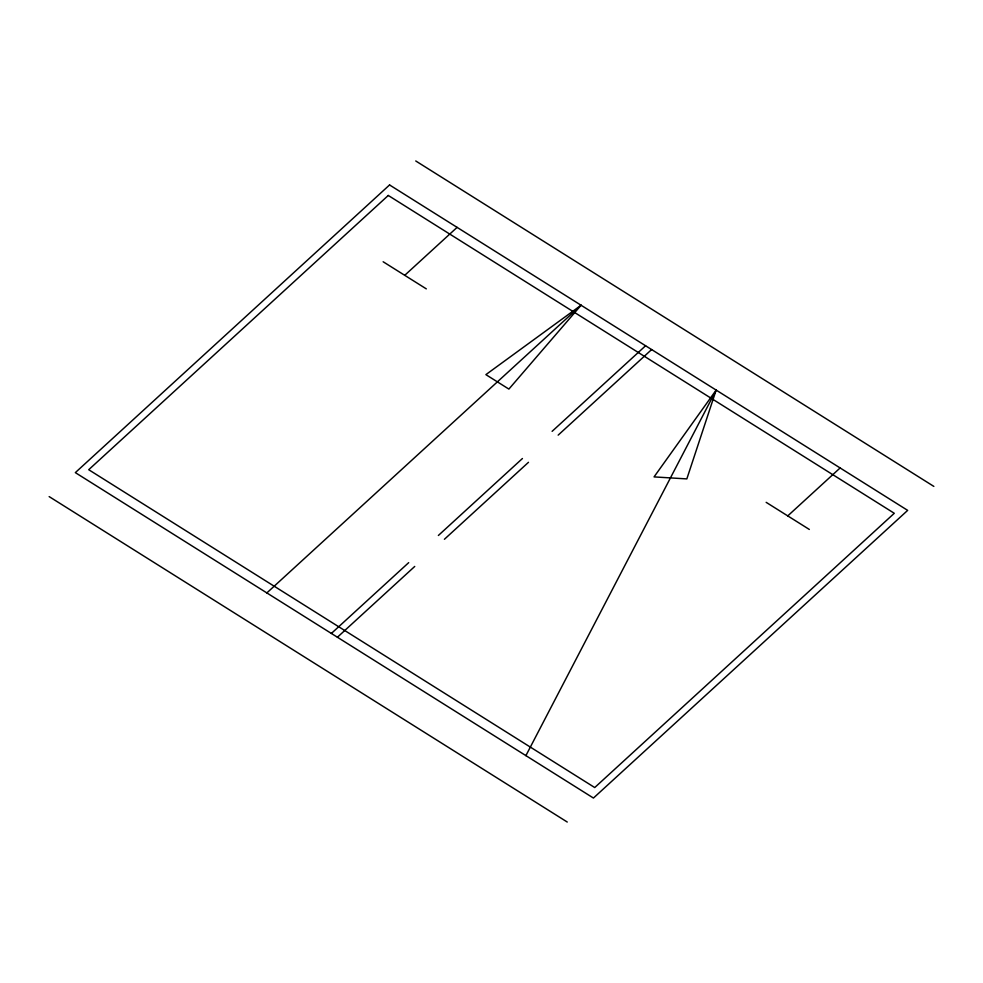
<?xml version="1.0" encoding="UTF-8"?>
<svg xmlns="http://www.w3.org/2000/svg" width="983" height="983" viewBox="0 0 983 983"><rect width="100%" height="100%" fill="white"/><g stroke="black" fill="none" stroke-linecap="round" stroke-linejoin="round"><path stroke-width="1.47" d="M716.152 390.079L686.834 478.905L654.051 476.902L716.152 390.079L525.893 755.632M581.076 305.234L508.887 389.084L485.885 374.634L581.076 305.234L266.848 592.921M404.726 275.314L457.107 227.368M331.369 633.445L408.695 562.645M438.369 535.477L522.44 458.508M552.114 431.34L645.598 345.758M337.402 637.242L414.74 566.441M444.414 539.274L528.485 462.305M558.16 435.137L651.631 349.555M787.752 515.903L840.121 467.957M415.748 160.966L933.85 486.401M383.149 261.761L426.315 288.879M766.162 502.338L809.341 529.456M49.15 496.599L567.252 822.034M389.563 184.951L75.335 472.626L593.437 798.049L907.665 510.374L389.563 184.951M388.273 195.457L88.716 469.714L594.727 787.543L894.284 513.286L388.273 195.457"/></g></svg>
